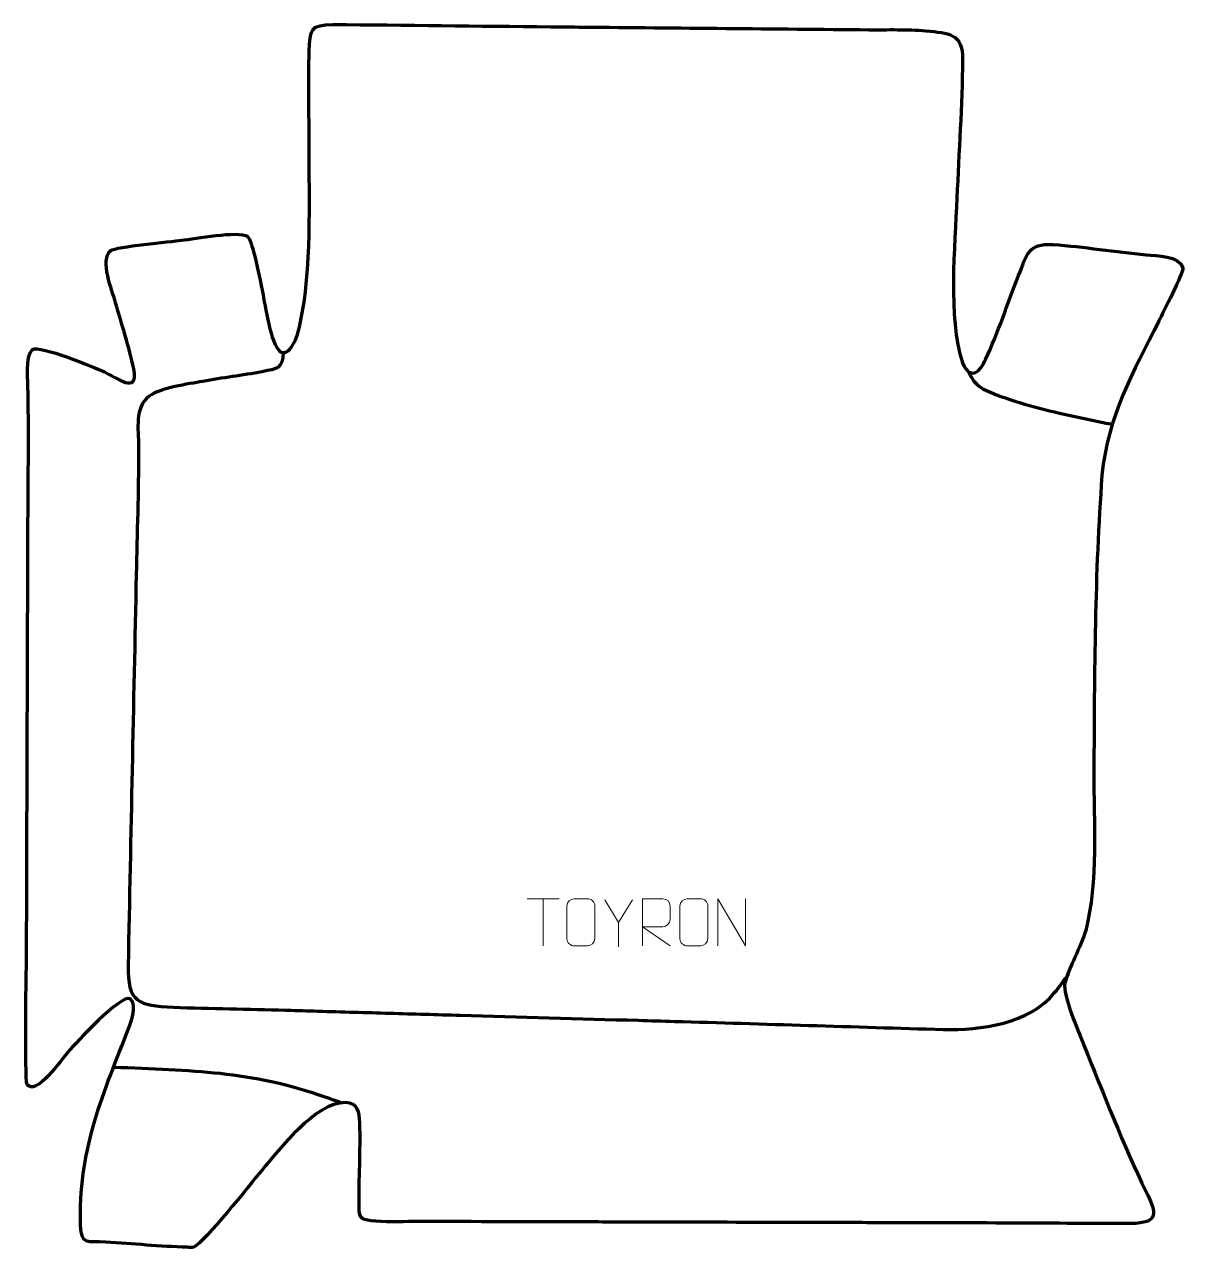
# Model space of a CAD drawing. Header units: millimetres. Extents: x 1214 to 1829, y 201 to 851.
import ezdxf

# ---------------------------------------------------------------- set-up
doc = ezdxf.new("R2010")
doc.units = ezdxf.units.MM
doc.header["$MEASUREMENT"] = 0
doc.layers.add('layer 2', color=7, linetype='Continuous')
doc.layers.add('layer 3', color=7, linetype='Continuous')

msp = doc.modelspace()

# ---------------------------------------------------------------- linework, layer by layer
at = {"layer": 'layer 2', "color": 142, "lineweight": 158}
for points, knots in [([(1351.2576, 676.8105), (1350.7576, 667.9753), (1348.4527, 668.2459), (1340.0328, 666.5851), (1340.0328, 666.5851), (1329.7257, 664.5521), (1318.9822, 663.3164), (1308.514, 661.4219), (1308.514, 661.4219), (1300.865, 660.0377), (1286.0925, 658.0362), (1280.0839, 653.5126), (1280.0839, 653.5126), (1272.2562, 647.6195), (1274.3987, 635.8254), (1274.4901, 627.0562), (1274.4901, 627.0562), (1274.4901, 627.0562), (1274.5147, 624.7035), (1274.5147, 624.7035), (1274.5147, 624.7035), (1274.4459, 602.7533), (1273.6948, 580.7626), (1273.2247, 558.8143), (1273.2247, 558.8143), (1271.7871, 489.6919), (1270.3296, 420.5699), (1268.9501, 351.4464), (1268.9501, 351.4464), (1268.5573, 331.7552), (1274.3342, 329.9191), (1292.9397, 329.0993), (1292.9397, 329.0993), (1302.7518, 328.667), (1312.963, 328.5669), (1322.8296, 328.3015), (1322.8296, 328.3015), (1332.717, 328.0356), (1342.6053, 327.8105), (1352.4926, 327.5367), (1352.4926, 327.5367), (1352.4926, 327.5367), (1353.4442, 327.5096), (1353.4442, 327.5096), (1353.4442, 327.5096), (1358.8598, 327.3537), (1364.2754, 327.1979), (1369.691, 327.0421), (1369.691, 327.0421), (1382.4336, 326.6753), (1395.1761, 326.3087), (1407.9186, 325.9421), (1407.9186, 325.9421), (1420.3427, 325.5846), (1432.7666, 325.227), (1445.1906, 324.8695), (1445.1906, 324.8695), (1476.7284, 323.962), (1508.2663, 323.0545), (1539.804, 322.147), (1539.804, 322.147), (1546.1753, 321.9637), (1552.5465, 321.7804), (1558.9178, 321.597), (1558.9178, 321.597), (1606.4741, 320.228), (1654.02, 318.706), (1701.5731, 317.2894), (1701.5731, 317.2894), (1721.5314, 316.8641), (1747.4928, 320.2277), (1760.7884, 336.8284), (1760.7884, 336.8284), (1763.3929, 340.0804), (1765.8436, 343.484), (1768.3008, 346.8494)], [0, 0, 0, 0, 0.05, 0.05, 0.05, 0.05, 0.1, 0.1, 0.1, 0.1, 0.15, 0.15, 0.15, 0.15, 0.2, 0.2, 0.2, 0.2, 0.25, 0.25, 0.25, 0.25, 0.3, 0.3, 0.3, 0.3, 0.35, 0.35, 0.35, 0.35, 0.4, 0.4, 0.4, 0.4, 0.45, 0.45, 0.45, 0.45, 0.5, 0.5, 0.5, 0.5, 0.55, 0.55, 0.55, 0.55, 0.6, 0.6, 0.6, 0.6, 0.65, 0.65, 0.65, 0.65, 0.7, 0.7, 0.7, 0.7, 0.75, 0.75, 0.75, 0.75, 0.8, 0.8, 0.8, 0.8, 0.85, 0.85, 0.85, 0.85, 0.9, 0.9, 0.9, 0.9, 1, 1, 1, 1]), ([(1714.9625, 666.516), (1719.3069, 658.2555), (1721.5497, 657.795), (1729.9298, 654.3642), (1729.9298, 654.3642), (1741.9288, 649.5336), (1758.0021, 645.7663), (1770.7644, 642.9022), (1770.7644, 642.9022), (1777.3572, 641.4227), (1784.0084, 640.1702), (1790.6257, 638.7993)], [0, 0, 0, 0, 0.25, 0.25, 0.25, 0.25, 0.5, 0.5, 0.5, 0.5, 1, 1, 1, 1]), ([(1261.2462, 297.3525), (1302.174, 295.398), (1333.9085, 295.6217), (1373.3981, 281.5438), (1373.3981, 281.5438), (1376.4203, 280.4663), (1379.4401, 279.3904), (1382.4713, 278.3375)], [0, 0, 0, 0, 0.33333333, 0.33333333, 0.33333333, 0.33333333, 1, 1, 1, 1])]:
    msp.add_open_spline(points, degree=3, knots=knots, dxfattribs=at)
at = {"layer": 'layer 3', "color": 242, "lineweight": 158}
msp.add_open_spline([(1303.7648, 201.6576), (1309.987, 204.988), (1333.2082, 234.4407), (1339.8289, 242.375), (1339.8289, 242.375), (1349.5466, 254.0173), (1368.1129, 278.3071), (1384.4102, 278.5557), (1384.4102, 278.5557), (1390.9515, 278.2047), (1391.6915, 273.3053), (1391.9116, 267.7048), (1391.9116, 267.7048), (1392.4256, 252.6623), (1391.3746, 238.0658), (1391.5175, 223.1953), (1391.5175, 223.1953), (1391.5869, 215.9749), (1393.2417, 216.128), (1400.4293, 215.4931), (1400.4293, 215.4931), (1407.9288, 214.8307), (1416.0515, 215.2929), (1423.6256, 215.2971), (1423.6256, 215.2971), (1452.9268, 215.2222), (1482.228, 215.1473), (1511.5292, 215.0723), (1511.5292, 215.0723), (1523.9504, 215.0406), (1536.3715, 215.0088), (1548.7927, 214.977), (1548.7927, 214.977), (1574.272, 214.9119), (1599.7513, 214.8467), (1625.2306, 214.7816), (1625.2306, 214.7816), (1637.9702, 214.749), (1650.7099, 214.7164), (1663.4495, 214.6839), (1663.4495, 214.6839), (1688.6102, 214.6195), (1713.7711, 214.5552), (1738.9318, 214.4908), (1738.9318, 214.4908), (1760.5772, 214.4286), (1782.2367, 214.0819), (1803.8803, 214.2837), (1803.8803, 214.2837), (1817.3785, 215.1833), (1813.7842, 221.8753), (1809.3625, 231.0001), (1809.3625, 231.0001), (1797.3177, 255.8568), (1786.5983, 283.2862), (1776.3372, 309.0246), (1776.3372, 309.0246), (1773.6778, 315.531), (1764.7792, 335.8185), (1766.2495, 341.8618), (1766.2495, 341.8618), (1768.3596, 350.5348), (1774.4811, 360.3982), (1777.2511, 369.9005), (1777.2511, 369.9005), (1783.9147, 395.0788), (1781.489, 427.9951), (1781.5982, 454.3276), (1781.5982, 454.3276), (1781.8781, 506.5328), (1782.0327, 559.4662), (1785.9106, 611.5246), (1785.9106, 611.5246), (1789.1, 643.6527), (1802.2046, 665.4676), (1816.1204, 693.6398), (1816.1204, 693.6398), (1818.1081, 697.6273), (1829.1993, 719.0255), (1828.8685, 721.599), (1828.8685, 721.599), (1827.2502, 728.2903), (1814.7611, 728.0599), (1809.2994, 728.6283), (1809.2994, 728.6283), (1792.926, 730.3591), (1776.2836, 732.776), (1759.9439, 734.1801), (1759.9439, 734.1801), (1746.267, 734.6074), (1746.1886, 728.9121), (1741.6467, 717.6081), (1741.6467, 717.6081), (1735.8892, 703.0715), (1730.7147, 687.1408), (1724.1179, 673.0947), (1724.1179, 673.0947), (1723.4036, 671.5739), (1722.6122, 669.9105), (1721.6308, 668.5438), (1721.6308, 668.5438), (1717.5809, 663.2927), (1713.7924, 666.4307), (1711.8446, 671.3408), (1711.8446, 671.3408), (1703.9678, 695.5364), (1707.86, 732.9885), (1708.8946, 758.8455), (1708.8946, 758.8455), (1709.9068, 783.174), (1711.6529, 807.9709), (1711.9012, 832.2664), (1711.9012, 832.2664), (1712.0451, 846.3548), (1704.5511, 846.4706), (1692.4873, 847.5557), (1692.4873, 847.5557), (1682.4209, 848.461), (1672.2018, 848.1325), (1662.1008, 848.1459), (1662.1008, 848.1459), (1611.4862, 848.6231), (1560.8714, 849.1002), (1510.2567, 849.5774), (1510.2567, 849.5774), (1504.5268, 849.6314), (1498.7969, 849.6855), (1493.0669, 849.7394), (1493.0669, 849.7394), (1454.5862, 850.1057), (1416.1138, 850.7174), (1377.6305, 850.8981), (1377.6305, 850.8981), (1365.6172, 850.9546), (1365.4917, 848.1353), (1365.0898, 836.7659), (1365.0898, 836.7659), (1364.5891, 820.4304), (1365.0157, 803.4575), (1365.0102, 787.0359), (1365.0102, 787.0359), (1365.05, 757.076), (1366.4463, 721.3579), (1360.3504, 692.2126), (1360.3504, 692.2126), (1359.476, 688.1083), (1356.1536, 674.2386), (1349.6625, 677.1828), (1349.6625, 677.1828), (1344.4402, 681.0288), (1341.8071, 701.808), (1340.2345, 709.0054), (1340.2345, 709.0054), (1339.2902, 713.5473), (1334.9173, 736.6763), (1332.2182, 738.4748), (1332.2182, 738.4748), (1327.7562, 741.4479), (1304.0953, 737.2313), (1297.3803, 736.3815), (1297.3803, 736.3815), (1291.6456, 735.6769), (1262.4538, 732.9397), (1259.6816, 730.9439), (1259.6816, 730.9439), (1253.7066, 725.7457), (1260.5194, 709.6786), (1262.313, 703.168), (1262.313, 703.168), (1265.4798, 691.8302), (1269.5849, 679.5384), (1271.9301, 668.1301), (1271.9301, 668.1301), (1274.8249, 654.0478), (1262.6032, 663.5276), (1256.377, 666.476), (1256.377, 666.476), (1251.026, 668.8992), (1222.0264, 680.8155), (1218.1484, 678.3736), (1218.1484, 678.3736), (1214.1025, 674.9777), (1215.7828, 660.8018), (1215.8602, 655.4791), (1215.8602, 655.4791), (1216.2115, 631.3201), (1215.82, 606.7523), (1215.7422, 582.5501), (1215.7422, 582.5501), (1215.5415, 520.0738), (1215.34, 457.5976), (1215.1391, 395.1213), (1215.1391, 395.1213), (1215.1021, 383.6461), (1215.0652, 372.1709), (1215.0283, 360.6956), (1215.0283, 360.6956), (1214.9622, 351.9706), (1213.9089, 291.0775), (1215.2448, 288.4568), (1215.2448, 288.4568), (1219.2909, 280.5189), (1234.1307, 302.1059), (1237.075, 305.4189), (1237.075, 305.4189), (1241.051, 309.8222), (1265.1552, 336.2198), (1270.0315, 333.632), (1270.0315, 333.632), (1274.4367, 330.5208), (1269.7647, 319.3939), (1268.2846, 315.5377), (1268.2846, 315.5377), (1254.3081, 279.5788), (1242.6572, 252.7633), (1243.6309, 213.0059), (1243.6309, 213.0059), (1244.1436, 202.4), (1247.7298, 205.0213), (1257.045, 204.4042), (1257.045, 204.4042), (1271.5067, 203.446), (1285.803, 202.0753), (1300.3133, 201.6028), (1300.3133, 201.6028), (1301.1208, 201.5779), (1302.9983, 201.4883), (1303.7648, 201.6576)], degree=3, knots=[0, 0, 0, 0, 0.01724138, 0.01724138, 0.01724138, 0.01724138, 0.03448276, 0.03448276, 0.03448276, 0.03448276, 0.05172414, 0.05172414, 0.05172414, 0.05172414, 0.06896552, 0.06896552, 0.06896552, 0.06896552, 0.0862069, 0.0862069, 0.0862069, 0.0862069, 0.10344828, 0.10344828, 0.10344828, 0.10344828, 0.12068966, 0.12068966, 0.12068966, 0.12068966, 0.13793103, 0.13793103, 0.13793103, 0.13793103, 0.15517241, 0.15517241, 0.15517241, 0.15517241, 0.17241379, 0.17241379, 0.17241379, 0.17241379, 0.18965517, 0.18965517, 0.18965517, 0.18965517, 0.20689655, 0.20689655, 0.20689655, 0.20689655, 0.22413793, 0.22413793, 0.22413793, 0.22413793, 0.24137931, 0.24137931, 0.24137931, 0.24137931, 0.25862069, 0.25862069, 0.25862069, 0.25862069, 0.27586207, 0.27586207, 0.27586207, 0.27586207, 0.29310345, 0.29310345, 0.29310345, 0.29310345, 0.31034483, 0.31034483, 0.31034483, 0.31034483, 0.32758621, 0.32758621, 0.32758621, 0.32758621, 0.34482759, 0.34482759, 0.34482759, 0.34482759, 0.36206897, 0.36206897, 0.36206897, 0.36206897, 0.37931034, 0.37931034, 0.37931034, 0.37931034, 0.39655172, 0.39655172, 0.39655172, 0.39655172, 0.4137931, 0.4137931, 0.4137931, 0.4137931, 0.43103448, 0.43103448, 0.43103448, 0.43103448, 0.44827586, 0.44827586, 0.44827586, 0.44827586, 0.46551724, 0.46551724, 0.46551724, 0.46551724, 0.48275862, 0.48275862, 0.48275862, 0.48275862, 0.5, 0.5, 0.5, 0.5, 0.51724138, 0.51724138, 0.51724138, 0.51724138, 0.53448276, 0.53448276, 0.53448276, 0.53448276, 0.55172414, 0.55172414, 0.55172414, 0.55172414, 0.56896552, 0.56896552, 0.56896552, 0.56896552, 0.5862069, 0.5862069, 0.5862069, 0.5862069, 0.60344828, 0.60344828, 0.60344828, 0.60344828, 0.62068966, 0.62068966, 0.62068966, 0.62068966, 0.63793103, 0.63793103, 0.63793103, 0.63793103, 0.65517241, 0.65517241, 0.65517241, 0.65517241, 0.67241379, 0.67241379, 0.67241379, 0.67241379, 0.68965517, 0.68965517, 0.68965517, 0.68965517, 0.70689655, 0.70689655, 0.70689655, 0.70689655, 0.72413793, 0.72413793, 0.72413793, 0.72413793, 0.74137931, 0.74137931, 0.74137931, 0.74137931, 0.75862069, 0.75862069, 0.75862069, 0.75862069, 0.77586207, 0.77586207, 0.77586207, 0.77586207, 0.79310345, 0.79310345, 0.79310345, 0.79310345, 0.81034483, 0.81034483, 0.81034483, 0.81034483, 0.82758621, 0.82758621, 0.82758621, 0.82758621, 0.84482759, 0.84482759, 0.84482759, 0.84482759, 0.86206897, 0.86206897, 0.86206897, 0.86206897, 0.87931034, 0.87931034, 0.87931034, 0.87931034, 0.89655172, 0.89655172, 0.89655172, 0.89655172, 0.9137931, 0.9137931, 0.9137931, 0.9137931, 0.93103448, 0.93103448, 0.93103448, 0.93103448, 0.94827586, 0.94827586, 0.94827586, 0.94827586, 0.96551724, 0.96551724, 0.96551724, 0.96551724, 1, 1, 1, 1], dxfattribs=at)
at = {"layer": 'layer 3', "color": 250, "lineweight": 9}
for points in [[(1480.8153, 386.6205), (1480.8153, 386.6205), (1497.8025, 386.6205), (1497.8025, 386.6205)], [(1489.3091, 361.6905), (1489.3091, 361.6905), (1489.3091, 386.644), (1489.3091, 386.644)], [(1529.3089, 374.1672), (1529.3089, 374.1672), (1521.988, 386.0659), (1521.988, 386.0659)]]:
    msp.add_open_spline(points, degree=3, dxfattribs=at)
for points, knots in [([(1505.7893, 386.6437), (1508.115, 386.6437), (1510.4411, 386.6437), (1512.7672, 386.6437), (1512.7672, 386.6437), (1514.7138, 386.6793), (1516.7052, 385.1877), (1516.7319, 382.7501), (1516.7319, 382.7501), (1516.7315, 377.0032), (1516.7315, 371.2559), (1516.7319, 365.5082), (1516.7319, 365.5082), (1516.5921, 363.1848), (1514.9149, 361.7052), (1512.7672, 361.6944), (1512.7672, 361.6944), (1510.4353, 361.6948), (1508.1034, 361.6948), (1505.7719, 361.6944), (1505.7719, 361.6944), (1503.8469, 361.589), (1501.8748, 363.4735), (1501.886, 365.4908), (1501.886, 365.4908), (1501.8863, 371.2609), (1501.8863, 377.0306), (1501.886, 382.7999), (1501.886, 382.7999), (1501.8902, 384.938), (1503.6369, 386.6572), (1505.7893, 386.6437)], [0, 0, 0, 0, 0.11111111, 0.11111111, 0.11111111, 0.11111111, 0.22222222, 0.22222222, 0.22222222, 0.22222222, 0.33333333, 0.33333333, 0.33333333, 0.33333333, 0.44444444, 0.44444444, 0.44444444, 0.44444444, 0.55555556, 0.55555556, 0.55555556, 0.55555556, 0.66666667, 0.66666667, 0.66666667, 0.66666667, 0.77777778, 0.77777778, 0.77777778, 0.77777778, 1, 1, 1, 1]), ([(1536.6313, 386.0659), (1536.6313, 386.0659), (1529.3089, 374.1672), (1529.3089, 374.1672), (1529.3089, 374.1672), (1529.3089, 374.1672), (1529.3096, 361.1123), (1529.3096, 361.1123)], [0, 0, 0, 0, 0.33333333, 0.33333333, 0.33333333, 0.33333333, 1, 1, 1, 1]), ([(1541.9768, 361.6905), (1541.9768, 361.6905), (1541.9768, 386.644), (1541.9768, 386.644), (1541.9768, 386.644), (1545.5716, 386.644), (1549.1671, 386.644), (1552.7623, 386.644), (1552.7623, 386.644), (1555.0876, 386.6063), (1556.6449, 385.1163), (1556.6408, 382.7499), (1556.6408, 382.7499), (1556.6404, 380.7144), (1556.6404, 377.655), (1556.6408, 375.619), (1556.6408, 375.619), (1556.6343, 373.7435), (1554.822, 371.8017), (1552.8125, 371.7826), (1552.8125, 371.7826), (1552.8125, 371.7826), (1541.9768, 371.7826), (1541.9768, 371.7826), (1541.9768, 371.7826), (1541.9768, 371.7826), (1556.6315, 361.6905), (1556.6315, 361.6905)], [0, 0, 0, 0, 0.125, 0.125, 0.125, 0.125, 0.25, 0.25, 0.25, 0.25, 0.375, 0.375, 0.375, 0.375, 0.5, 0.5, 0.5, 0.5, 0.625, 0.625, 0.625, 0.625, 0.75, 0.75, 0.75, 0.75, 1, 1, 1, 1]), ([(1565.7892, 386.6437), (1568.1149, 386.6437), (1570.441, 386.6437), (1572.7671, 386.6437), (1572.7671, 386.6437), (1574.7137, 386.6793), (1576.7051, 385.1877), (1576.7318, 382.7501), (1576.7318, 382.7501), (1576.7314, 377.0032), (1576.7314, 371.2559), (1576.7318, 365.5082), (1576.7318, 365.5082), (1576.592, 363.1848), (1574.9148, 361.7052), (1572.7671, 361.6944), (1572.7671, 361.6944), (1570.4352, 361.6948), (1568.1033, 361.6948), (1565.7718, 361.6944), (1565.7718, 361.6944), (1563.8468, 361.589), (1561.8747, 363.4735), (1561.8859, 365.4908), (1561.8859, 365.4908), (1561.8862, 371.2609), (1561.8862, 377.0306), (1561.8859, 382.7999), (1561.8859, 382.7999), (1561.8901, 384.938), (1563.6368, 386.6572), (1565.7892, 386.6437)], [0, 0, 0, 0, 0.11111111, 0.11111111, 0.11111111, 0.11111111, 0.22222222, 0.22222222, 0.22222222, 0.22222222, 0.33333333, 0.33333333, 0.33333333, 0.33333333, 0.44444444, 0.44444444, 0.44444444, 0.44444444, 0.55555556, 0.55555556, 0.55555556, 0.55555556, 0.66666667, 0.66666667, 0.66666667, 0.66666667, 0.77777778, 0.77777778, 0.77777778, 0.77777778, 1, 1, 1, 1]), ([(1581.9814, 361.6905), (1581.9814, 361.6905), (1581.9814, 386.644), (1581.9814, 386.644), (1581.9814, 386.644), (1581.9814, 386.644), (1596.6362, 361.6905), (1596.6362, 361.6905), (1596.6362, 361.6905), (1596.6362, 361.6905), (1596.6362, 386.644), (1596.6362, 386.644)], [0, 0, 0, 0, 0.25, 0.25, 0.25, 0.25, 0.5, 0.5, 0.5, 0.5, 1, 1, 1, 1])]:
    msp.add_open_spline(points, degree=3, knots=knots, dxfattribs=at)

doc.saveas('drawing.dxf')
